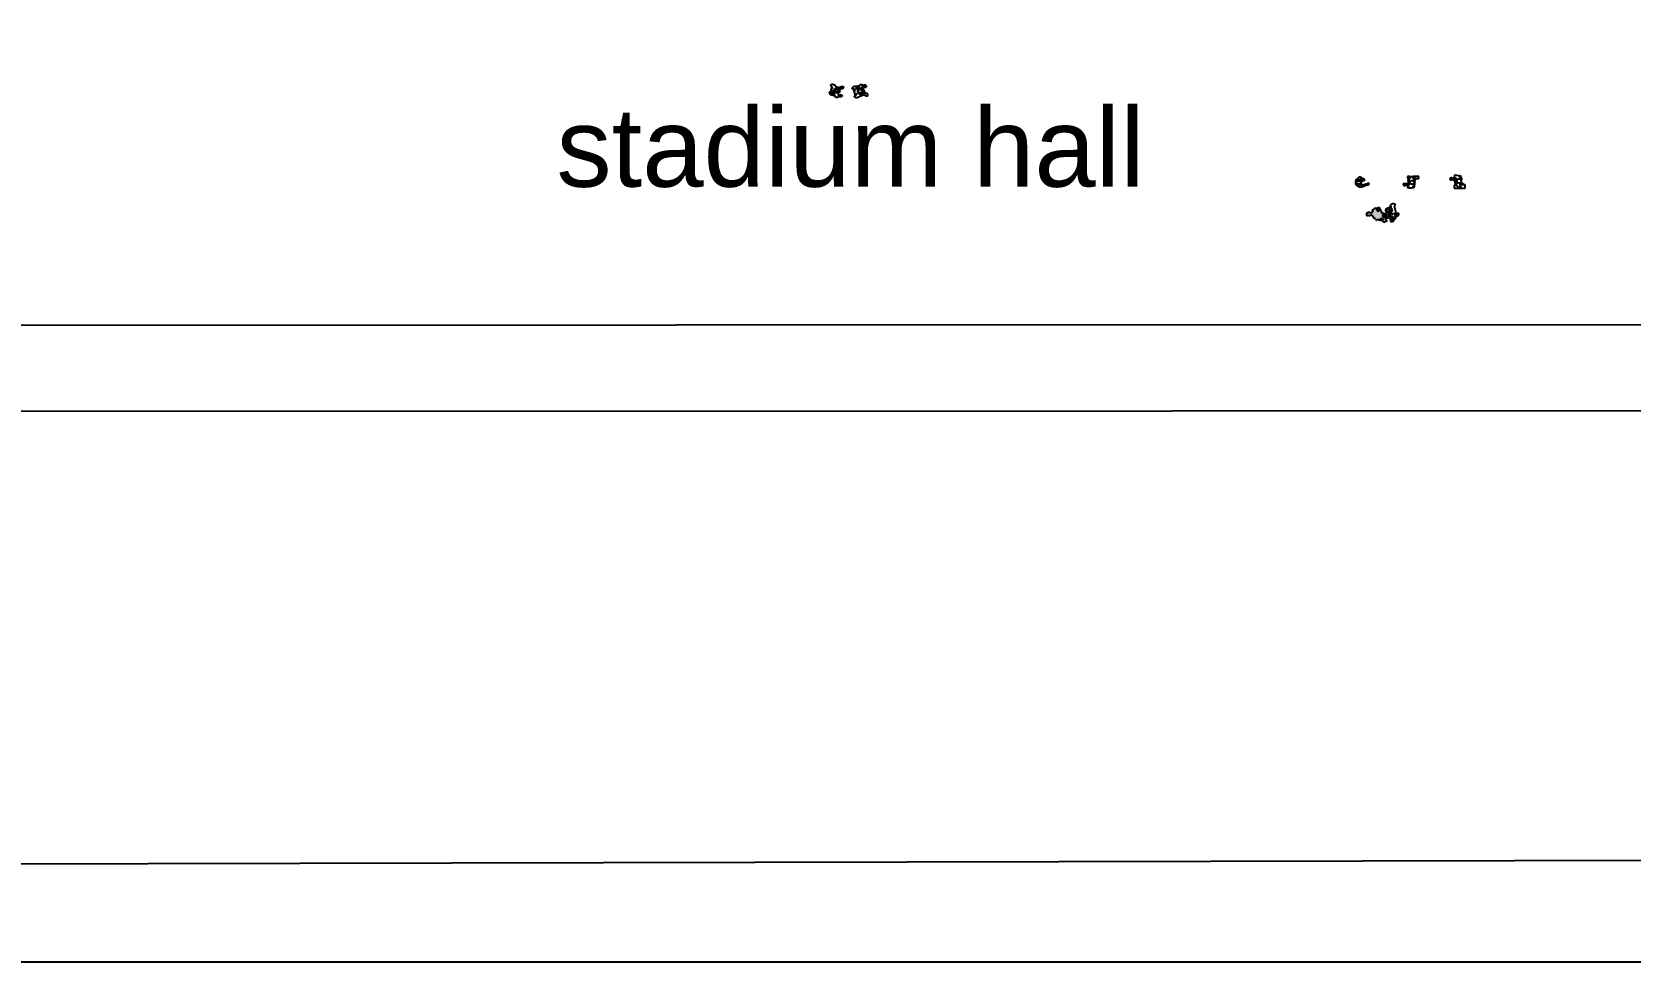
# Model space of a CAD drawing. Header units: millimetres. Extents: x -17017 to 2697, y 1903 to 18260.
# Drawn here: x -17000.65 to -16985.79, y 18205.27 to 18213.92 of the extents above; entities that cross this region are included whole.
import ezdxf

# ---------------------------------------------------------------- set-up
doc = ezdxf.new("R2010")
doc.units = ezdxf.units.MM
doc.linetypes.add('0', pattern=[0])
for name, color, linetype in [('1', 7, 'Continuous'), ('55', 7, 'Continuous'), ('BONGDO', 8, 'Continuous'), ('DIEN HOA', 111, 'Continuous'), ('DIENHOA', 3, 'Continuous')]:
    doc.layers.add(name, color=color, linetype=linetype)
doc.styles.get("Standard").update_dxf_attribs({"font": 'arial.ttf'})

# ---------------------------------------------------------------- blocks, each defined once
blk = doc.blocks.new('n38')
at = {"layer": 'BONGDO'}
h = blk.add_hatch(color=256, dxfattribs=at)
h.dxf.hatch_style = 1
h.paths.add_polyline_path([(-353, -167, -0.278613), (-325, -113, -0.018865), (-191, -81, -0.034583), (-259, -48, 0.09273), (-364, -32, 0.03748), (-408, 60, -0.066535), (-442, 73, -0.237578), (-445, 103, 0.186577), (-434, 106, -0.146453), (-448, 129, 0.06876), (-475, 216, 0.215103), (-621, 199, -0.134513), (-635, 194, -0.233243), (-650, 200, 0.128012), (-657, 203, 0.012205), (-717, 195, 0.04721), (-739, 165, -0.161373), (-773, 150, 0.076935), (-787, 142, 0.016969), (-807, 132, -0.1633), (-822, 124, 0.29751), (-827, 115, 0.056077), (-823, 84, -0.086742), (-824, 75, 0.047504), (-822, 32, -0.24112), (-843, 21, 0.144087), (-857, 11, -0.074395), (-867, -5, -0.238686), (-901, -16, 0.135634), (-918, -8, 0.055182), (-938, -7, -0.079704), (-961, 19, 0.275008), (-977, 20, 0.138697), (-1008, 6, -0.089504), (-1018, 6, 0.128565), (-1038, 3, 0.077053), (-1090, -34, 0.157494), (-1107, -62, 0.085717), (-1101, -85, -0.070187), (-1102, -102, 0.263019), (-1095, -115, 0.088153), (-1055, -135, 0.081771), (-1048, -136, -0.110918), (-1019, -140, -0.048856), (-1005, -152, -0.348601), (-953, -143, -0.051055), (-945, -139, -0.013831), (-922, -133, -0.038233), (-889, -118, -0.03795), (-854, -114, -0.377824), (-847, -124, 0.205901), (-849, -136, 0.033385), (-832, -149, 0.020124), (-820, -154, -0.091195), (-812, -148, -0.001533), (-798, -145), (-784, -162), (-787, -179, -0.074305), (-780, -202, 0.102349), (-780, -218, 0.036689), (-762, -253, -0.022016), (-695, -291, -0.037223), (-669, -310, 0.125629), (-613, -345, -0.086077), (-581, -319, -0.123599), (-558, -317, 0.030913), (-473, -342, 0.02583), (-438, -346, -0.124028), (-347, -388, -0.084221), (-339, -401, 0.055908), (-309, -423, 0.073213), (-285, -431, 0.185462), (-248, -425, -0.113999), (-218, -411, -0.041418), (-174, -412, 0.26637), (-167, -389, -0.081256), (-170, -369, 0.084839), (-169, -352, -0.024808), (-194, -328, 0.046242), (-218, -308, -0.125118), (-224, -283, -0.268009), (-216, -277, 0.013852), (-137, -258, -0.021007), (-119, -249, -0.029032), (-109, -240, -0.010275), (-97, -236, 0.092114), (-87, -222, -0.19662), (-69, -218, -0.196624), (-48, -103, -0.001397), (-48, -102, 0.030746), (-57, -84, 0.083925), (-76, -127, -0.141212), (-90, -162, -0.120847), (-132, -169, -0.18522), (-171, -187, -0.063455), (-345, -191, -0.173207)])
h.paths.add_polyline_path([(-368, -295, 0.06247), (-323, -298, -0.137215), (-299, -298, 0.065548), (-312, -303, 0.107445), (-315, -315, -0.029155), (-335, -333, -0.124634), (-347, -331, 0.058795), (-370, -324, 0.21586), (-386, -329, -0.103056), (-398, -329, -0.141822), (-417, -321, 0.044161), (-440, -298, 0.051976), (-465, -279, -0.093833)], flags=16)
h.paths.add_polyline_path([(-556, 70, -0.199875), (-576, 72, 0.041004), (-624, 91, -0.400169), (-599, 138, 0.038571), (-532, 157, -0.063394), (-520, 152, 0.161757), (-511, 119, -0.146732), (-511, 107, -0.231534), (-523, 94, -0.052791), (-534, 94, 0.323423), (-545, 87, -0.162358)], flags=16)
for p, q in [((-798, -145), (-784, -162)), ((-784, -162), (-787, -179))]:
    blk.add_line(p, q, dxfattribs=at)
for centre, radius, start, end in [((-947, -182), 206, 116.31035, 133.93485), ((-1023, -34), 39.7, 83.47924, 112.78335), ((-1015, 36), 30.4, 262.78405, 283.24242), ((-967, -40), 61.2, 99.4637, 131.0492), ((-970, 6), 16.2, 55.30086, 116.8076), ((-866, 77), 111, 211.28162, 229.50978), ((-917, 34), 63.6, 322.6077, 339.62634), ((-834, -8), 30.4, 107.82137, 140.61795), ((-843, 47), 25.9, 270.0718, 324.29734), ((-818, 115), 9.39, 113.96808, 182.03469), ((-688, 118), 140, 181.19812, 193.91624), ((-850, 81), 26.5, 346.50913, 6.33926), ((-596, 62), 228, 176.82064, 187.69969), ((-827, 150), 27, 280.51193, 317.61006), ((-658, -150), 319, 113.96808, 117.85677), ((-753, 101), 53.1, 112.17161, 129.76919), ((-779, 209), 59.1, 275.54692, 312.21479), ((-569, 59), 200, 137.39344, 148.20521), ((-516, -1021), 1233, 96.58366, 99.38071), ((-661, 188), 15.9, 41.17847, 76.88074), ((-637, 212), 17.8, 227.35665, 268.7107), ((-637, 222), 28.4, 269.70774, 303.68653), ((-587, 101), 38.1, 107.92163, 195.16066), ((-718, -210), 316, 63.15343, 72.5457), ((-529, 45), 179, 72.53827, 121.09635), ((-688, 580), 451, 281.40541, 290.24087), ((-563, 95), 26.2, 241.05206, 286.26425), ((-576, 95), 32.5, 308.7344, 345.62223), ((-534, 84), 10.6, 90, 161.68959), ((-526, 147), 53, 261.09302, 273.18066), ((-546, 108), 50.4, 59.54129, 74.05063), ((-530, 113), 20.6, 288.93508, 341.07997), ((-467, 150), 53.4, 177.95513, 214.70883), ((-532, 113), 22.3, 343.3049, 16.6951), ((-778, 75), 334, 9.31117, 25.04497), ((-404, 141), 46.1, 196.07494, 229.4025), ((-413, 91), 33.7, 159.28089, 212.73872), ((-443, 119), 16, 264.80626, 307.08048), ((-377, 191), 135, 241.535, 256.76119), ((-1000, -282), 684, 21.47941, 30.06526), ((-1054, -74), 54.7, 131.63777, 167.43858), ((-1038, -57), 68.9, 184.23577, 203.83271), ((-1160, -89), 59.1, 348.02578, 4.08501), ((-1087, -102), 15.3, 180, 238.94448), ((-1017, -13), 129, 232.53533, 252.35206), ((-1049, -114), 22.5, 251.5625, 272.17491), ((-1041, -203), 66.6, 70.63061, 95.94774), ((-1076, -219), 97.1, 43.05392, 54.24207), ((-973, -180), 42.2, 61.53635, 138.41067), ((-927, -182), 46.2, 111.76782, 123.45865), ((-830, -536), 413, 102.98332, 106.15299), ((-931, -100), 93, 82.09168, 94.72557), ((-804, -347), 244, 110.22336, 118.98138), ((-925, -42), 34.8, 47.19835, 78.09495), ((-895, 23), 40.4, 261.3062, 315.00426), ((-849, -345), 230, 91.32025, 100.01352), ((-856, -123), 8.92, 352.66667, 75.45768), ((-834, -132), 15.4, 149.94545, 196.4842), ((-739, -20), 159, 226.65218, 234.30069), ((-766, -2), 162, 245.64675, 250.25827), ((-800, -173), 27.8, 116.46413, 137.30674), ((-242, -2489), 2409, 103.32742, 103.67874), ((-860, -212), 80.6, 7.0997, 24.09803), ((-742, -210), 39.3, 168.31232, 191.68768), ((-531, -112), 271, 203.09375, 211.49845), ((-1156, -1030), 871, 57.99568, 63.08336), ((-812, -479), 221, 49.57419, 57.93303), ((-572, -219), 132, 223.26151, 251.90355), ((-522, -425), 121, 119.03742, 138.71631), ((-565, -364), 47.9, 81.02404, 109.20782), ((-316, 354), 713, 250.18011, 257.26265), ((-418, -6), 340, 260.55409, 266.47253), ((-458, -543), 264, 70.06825, 91.51047), ((-545, -410), 153, 46.42428, 58.32563), ((-559, -437), 183, 39.28545, 49.39992), ((-477, -549), 207, 51.02315, 79.30394), ((-395, -292), 37.3, 233.13128, 265.41923), ((-392, -301), 28.3, 258.2322, 281.7678), ((-372, -344), 20.1, 84.07225, 132.79617), ((-392, -425), 104, 64.44634, 77.90575), ((-331, -121), 178, 258.08728, 272.38584), ((-354, -320), 288, 70.78971, 91.98126), ((-339, -308), 24.7, 250.82176, 279.23919), ((-380, -418), 44.4, 22.37822, 41.63476), ((-223, -281), 166, 226.08215, 238.882), ((-478, -153), 230, 308.479, 315.15889), ((-310, -341), 44.8, 75.6192, 106.87142), ((-286, -315), 29.1, 155.46943, 180), ((-288, -350), 53.4, 102.29761, 117.29857), ((-270, -343), 88.9, 243.92562, 260.67495), ((-274, -381), 51.1, 258.04391, 300.0711), ((16, 429), 550, 240.01209, 247.93477), ((-201, -484), 75.1, 102.74482, 128.75911), ((-215, -287), 9.74, 104.65114, 159.49508), ((-173, -283), 50.9, 180.54109, 209.06787), ((-318, -443), 168, 42.70185, 53.29214), ((-203, -677), 267, 83.77333, 93.26026), ((-525, 1164), 1473, 282.04968, 285.25817), ((51, -89), 343, 224.35498, 230.03945), ((-191, -395), 23.9, 314.51857, 14.18071), ((-221, -360), 52.2, 349.55696, 8.95411), ((-108, -372), 62, 177.26969, 195.85129), ((-28, -468), 237, 112.72006, 117.53374), ((-35, -330), 117, 129.44836, 136.10006), ((4, -533), 314, 108.79074, 111.1456), ((-129, -201), 47.5, 313.06764, 334.11922), ((-73, -241), 23.9, 80.65003, 125.14454)]:
    blk.add_arc(centre, radius, start, end, dxfattribs=at)
at = {"layer": 'DIENHOA'}
for p, q in [((-168, 11), (-174, 44)), ((-105, 26), (-168, 11)), ((-120, 32), (-97, 46)), ((-97, 46), (-116, 48)), ((103, -301), (7, -322)), ((7, -322), (34, -422)), ((34, -422), (94, -360)), ((34, -422), (170, -393)), ((48, -109), (52, -95)), ((170, -393), (171, -342))]:
    blk.add_line(p, q, dxfattribs=at)
for centre, radius, start, end in [((-265, 127), 52.3, 323.9687, 348.34772), ((32, 286), 317, 216.75175, 229.63426), ((-89, 92), 127, 152.7411, 168.95751), ((-184, 104), 35.2, 96.22187, 139.20427), ((-18, 58), 206, 144.0826, 153.43165), ((-157, 43), 53.8, 126.485, 147.48975), ((-249, 237), 136, 292.16346, 303.62426), ((-64, -74), 134, 140.73723, 161.14306), ((-154, 47), 52.9, 105.0562, 131.98311), ((-114, 82), 119, 113.72141, 126.02345), ((194, -1096), 1301, 104.72438, 106.85611), ((-353, 498), 382, 297.66868, 304.25155), ((-127, 60), 79.3, 111.52298, 126.32289), ((-87, 231), 206, 245.06938, 265.07395), ((-200, 267), 84.5, 296.56175, 316.03937), ((-168, 210), 77.3, 278.84056, 293.78269), ((-132, 93), 47.4, 259.79148, 289.17645), ((-63, -33), 253, 89.36779, 107.5579), ((-107, 131), 59.9, 90.88591, 121.69774), ((-143, 188), 26.8, 285.25302, 307.87048), ((-102, 131), 43.4, 93.46593, 125.53378), ((-130, 99), 72.7, 279.49458, 304.48166), ((-47, -136), 171, 97.83701, 109.55835), ((246, -3285), 3329, 95.25305, 96.04453), ((-219, 2), 127, 353.56818, 12.17931), ((-95, 150), 41.5, 304.15535, 335.92143), ((-72, 64), 30.3, 273.09361, 327.83026), ((-98, 26), 198, 70.29016, 79.04748), ((-115, 194), 173, 289.06415, 295.97115), ((-25, 29), 33.4, 178.1081, 232.43739), ((-53, 127), 8.07, 30.73911, 126.6442), ((-70, 130), 24.3, 323.66924, 2.60939), ((-75, 150), 42.9, 305.70818, 326.72133), ((-150, 378), 389, 285.47146, 299.65379), ((127, 23), 177, 152.63604, 163.13931), ((-72, 121), 33.2, 343.00687, 10.05567), ((-51, 129), 20.8, 300.60817, 344.24667), ((-157, 313), 299, 293.16428, 301.60382), ((23, 1405), 1366, 267.61738, 270.85491), ((-12, 181), 24.4, 87.67838, 149.97806), ((-40, 152), 60.5, 30.98871, 81.34869), ((-58, 114), 28.7, 340.90396, 19.09604), ((-8, 179), 24.4, 87.67838, 149.97806), ((923, 12), 971, 160.55373, 168.16241), ((-13, 186), 41, 262.09396, 284.63799), ((4, 167), 24.4, 87.67838, 149.97806), ((9, 161), 24.4, 87.67838, 149.97806), ((-60, 75), 55.5, 337.11896, 355.49141), ((-106, 60), 102, 5.85685, 14.75575), ((90, 132), 115, 123.18441, 143.81912), ((97, -34), 135, 124.21187, 136.5798), ((29, 16), 28.9, 180, 241.1693), ((-22, 33), 70.1, 47.23164, 70.12085), ((4, 77), 34.9, 35.49699, 92.80989), ((-18, 72), 62.8, 39.71397, 68.61855), ((99, 261), 118, 123.06411, 140.70453), ((39, 111), 80.8, 65.49875, 112.52217), ((202, 321), 235, 215.91364, 219.84432), ((72, 328), 51.7, 146.66514, 205.46815), ((-94, 121), 125, 13.67327, 23.20158), ((294, -54), 303, 148.56676, 154.34634), ((-159, 255), 191, 8.53258, 15.24973), ((2, 248), 31.7, 321.33415, 357.54562), ((252, 194), 228, 190.9556, 198.79986), ((153, 277), 123, 176.67479, 194.03916), ((-70, 461), 145, 315.55567, 330.41028), ((-7, 112), 44.3, 348.99491, 11.00509), ((4, 135), 104, 292.1498, 1.69752), ((141, 252), 161, 109.94916, 121.3232), ((2, 95), 114, 22.2463, 51.50538), ((192, 336), 126, 140.41028, 147.5232), ((109, 406), 17, 57.61294, 145.00216), ((96, -9), 430, 71.4087, 87.07991), ((200, 295), 8.7, 145.42553, 208.39046), ((497, -2), 429, 128.29751, 135.23214), ((-141, 136), 367, 19.80716, 24.91476), ((73, 209), 141, 12.57093, 21.22514), ((345, 302), 148, 204.6745, 212.10633), ((312, 199), 95, 165.16256, 185.90528), ((426, 240), 215, 193.76365, 208.986), ((115, 397), 132, 331.83289, 350.26937), ((218, 377), 26.8, 355.28679, 55.98372), ((82, 32), 187, 17.24052, 33.69578), ((412, 67), 153, 172.23318, 190.49527), ((79, -2), 188, 358.6167, 12.80694), ((-293, -163), 59.5, 121.60855, 183.8827), ((-316, -167), 36.6, 180, 219.30616), ((-271, 494), 688, 263.82957, 278.35295), ((162, -1874), 1827, 101.11231, 105.43535), ((-271, -130), 9.19, 141.34134, 266.5819), ((-260, 108), 248, 267.33689, 283.54422), ((45, -166), 250, 160.1768, 176.24746), ((-38, 328), 506, 250.71381, 259.21086), ((-246, -57), 60.4, 336.00197, 25.0788), ((-175, -129), 59, 274.57411, 316.54765), ((-125, -78), 91.1, 265.20533, 292.76767), ((-77, -23), 73.3, 224.85061, 280.31337), ((-327, -162), 235, 13.85608, 17.477), ((-52, -16), 41.1, 175.72736, 210.97976), ((-145, -120), 69.2, 322.7592, 354.90994), ((31, 15), 129, 203.50309, 218.43534), ((59, -160), 139, 146.77158, 165.96084), ((82, -186), 155, 147.37973, 191.875), ((-200, -168), 165, 23.24707, 38.16324), ((106, -45), 246, 224.68399, 242.81298), ((21, -91), 70.1, 189.46433, 207.413), ((-11, -108), 33.7, 206.57, 253.83103), ((-9, -56), 11.1, 90, 213.84475), ((-20, -170), 29.4, 42.7287, 90), ((10, -51), 30.4, 202.25336, 251.45421), ((-33, -78), 40.8, 22.93654, 54.39515), ((13, -218), 49.9, 247.17077, 289.1348), ((20, -81), 19.9, 175.76269, 255.92436), ((-21, -155), 22.9, 340.16058, 11.69821), ((10, -166), 9.94, 160.01292, 248.88432), ((-44, -181), 129, 41.73566, 67.73117), ((37, 61), 238, 262.57018, 274.82648), ((26, 53), 62.7, 260.53969, 288.25583), ((41, -70), 39.8, 229.09174, 279.024), ((16, -211), 55.8, 283.23776, 304.0119), ((36, -47), 40.9, 26.07867, 77.19841), ((73, -267), 27.1, 117.22014, 157.74664), ((54, -61), 115, 271.5908, 291.67158), ((268, -648), 456, 111.07896, 117.11628), ((101, -354), 31.2, 146.325, 170.07427), ((77, -352), 7.52, 87.70927, 155.8124), ((54, -41), 22.3, 10.38596, 32.91089), ((36, -317), 43.8, 332.97036, 0.76293), ((95, -41), 19.5, 167.39301, 244.41537), ((94, -486), 143, 84.41246, 96.8468), ((132, -370), 74.9, 112.93941, 134.49448), ((10, -295), 106, 314.39842, 327.25723), ((103, -400), 33.9, 95.31482, 122.33644), ((67, -75), 25.7, 350.81214, 40.24246), ((63, -29), 58.1, 300.57381, 332.35143), ((107, -187), 21.4, 54.53688, 119.73955), ((104, -356), 6.3, 101.81357, 143.13155), ((133, -552), 189, 93.46841, 100.35477), ((38, -124), 188, 290.26565, 302.32103), ((102, -344), 5.85, 276.84313, 6.57948), ((87, -165), 60.7, 286.69584, 309.72382), ((151, -109), 63.8, 61.31524, 124.60536), ((99, -188), 27.4, 354.88396, 41.99337), ((200, -242), 78, 170.72543, 207.85177), ((195, -286), 73.9, 185.00073, 213.84394), ((119, -323), 40.2, 274.71747, 319.55526), ((-11, -198), 137, 346.73241, 3.18052), ((145, -263), 21.1, 225.41317, 332.39436), ((167, -294), 47.2, 224.65124, 267.30601), ((173, -276), 35.2, 191.57116, 276.29862), ((155, -305), 44.8, 263.08841, 288.72449), ((182, -281), 19.4, 108.43124, 155.53088), ((69, -246), 136, 315.20964, 333.11408), ((155, -338), 16.7, 326.31133, 12.34917), ((151, -234), 37.3, 310.13756, 342.47088), ((165, -247), 65.3, 280.43527, 318.26966), ((155, -134), 85.7, 27.91971, 72.21971), ((273, -284), 94.1, 138.57019, 155.37076), ((273, -313), 115, 110.1323, 127.9664), ((149, -160), 145, 296.5601, 312.61291), ((159, -14), 108, 311.90154, 3.70923), ((153, -166), 106, 3.81949, 42.58666), ((257, -215), 26.2, 124.9862, 157.6821), ((225, -233), 40.8, 338.42446, 67.73911), ((207, -156), 51.7, 313.32391, 356.63281), ((289, -286), 46.1, 124.54602, 156.49691), ((239, -77), 85.2, 283.09174, 308.31173), ((244, 41), 86.5, 282.21433, 298.85349), ((292, -83), 49.2, 76.03466, 96.33883), ((327, -147), 35.5, 106.40523, 175.23533), ((327, -58), 93.3, 247.6637, 297.38744), ((325, 86), 124, 259.82664, 280.17336), ((361, -209), 106, 99.40884, 114.43929), ((314, -36), 74.9, 293.74493, 319.1817), ((263, 14), 98.1, 329.40064, 340.55608), ((331, -79), 46.6, 34.29264, 69.13908), ((369, -56), 39.7, 44.30147, 110.02621), ((328, -70), 44.4, 340.70609, 23.38561), ((309, -85), 83.1, 318.00663, 342.01937), ((490, -168), 118, 140.03125, 150.94014), ((329, -63), 77.2, 338.06612, 27.24371)]:
    blk.add_arc(centre, radius, start, end, dxfattribs=at)
blk = doc.blocks.new('Arch.Space.People654152')
at = {"layer": 'DIEN HOA', "linetype": 'Continuous'}
for p, q in [((115.945, 137.228), (115.933, 137.152)), ((115.933, 137.152), (115.935, 137.07)), ((115.935, 137.07), (115.956, 137.008)), ((115.99, 137.28), (115.945, 137.228)), ((115.955, 137.137), (115.95, 137.122)), ((115.95, 137.122), (115.956, 137.102)), ((115.963, 137.153), (115.955, 137.137)), ((115.956, 137.102), (115.969, 137.094)), ((115.956, 137.008), (116.012, 136.971)), ((115.975, 137.158), (115.963, 137.153)), ((115.964, 137.161), (115.969, 137.21)), ((115.969, 137.064), (115.965, 137.094)), ((115.969, 137.21), (115.981, 137.256)), ((115.969, 137.094), (115.988, 137.093)), ((115.973, 137.024), (115.969, 137.064)), ((115.991, 136.993), (115.973, 137.024)), ((115.986, 137.159), (115.975, 137.158)), ((115.989, 137.215), (115.98, 137.179)), ((115.98, 137.179), (115.984, 137.163)), ((115.981, 137.256), (116.01, 137.278)), ((115.985, 137.092), (115.982, 137.062)), ((115.982, 137.062), (115.991, 137.033)), ((116.002, 137.155), (115.986, 137.159)), ((115.988, 137.093), (116.001, 137.094)), ((116.001, 137.24), (115.989, 137.215)), ((116.019, 137.293), (115.99, 137.28)), ((115.991, 137.033), (116.014, 137.006)), ((116.016, 136.981), (115.991, 136.993)), ((116.021, 137.262), (116.001, 137.24)), ((116.001, 137.094), (116.006, 137.102)), ((116.006, 137.153), (116.002, 137.155)), ((116.008, 137.163), (116.006, 137.153)), ((116.006, 137.102), (116.01, 137.085)), ((116.018, 137.175), (116.008, 137.163)), ((116.01, 137.085), (116.024, 137.07)), ((116.012, 136.971), (116.066, 136.96)), ((116.014, 137.006), (116.029, 136.988)), ((116.046, 136.971), (116.016, 136.981)), ((116.038, 137.189), (116.018, 137.175)), ((116.051, 137.3), (116.019, 137.293)), ((116.037, 137.271), (116.021, 137.262)), ((116.024, 137.07), (116.045, 137.062)), ((116.029, 136.988), (116.041, 136.984)), ((116.047, 137.293), (116.037, 137.271)), ((116.074, 137.193), (116.038, 137.189)), ((116.041, 136.984), (116.061, 136.964)), ((116.045, 137.062), (116.087, 137.061)), ((116.059, 137.323), (116.047, 137.293)), ((116.083, 137.356), (116.059, 137.323)), ((116.061, 136.964), (116.07, 136.943)), ((116.07, 136.943), (116.089, 136.929)), ((116.107, 137.193), (116.074, 137.193)), ((116.117, 137.366), (116.083, 137.356)), ((116.087, 137.061), (116.124, 137.067)), ((116.089, 136.929), (116.117, 136.92)), ((116.146, 137.183), (116.107, 137.193)), ((116.143, 137.365), (116.117, 137.366)), ((116.117, 136.92), (116.14, 136.921)), ((116.12, 137.025), (116.132, 137.014)), ((116.124, 137.015), (116.12, 137.025)), ((116.124, 137.262), (116.137, 137.27)), ((116.126, 137.249), (116.124, 137.262)), ((116.124, 137.067), (116.156, 137.075)), ((116.139, 137.003), (116.124, 137.015)), ((116.135, 137.243), (116.126, 137.249)), ((116.132, 137.014), (116.157, 137.014)), ((116.137, 137.27), (116.148, 137.28)), ((116.154, 136.993), (116.139, 137.003)), ((116.14, 136.921), (116.173, 136.913)), ((116.176, 137.353), (116.143, 137.365)), ((116.154, 137.08), (116.144, 137.076)), ((116.165, 137.174), (116.146, 137.183)), ((116.148, 137.28), (116.167, 137.275)), ((116.153, 137.178), (116.161, 137.162)), ((116.159, 137.097), (116.154, 137.08)), ((116.183, 136.99), (116.154, 136.993)), ((116.156, 137.075), (116.169, 137.089)), ((116.157, 137.014), (116.191, 137.025)), ((116.163, 137.113), (116.159, 137.097)), ((116.161, 137.162), (116.165, 137.145)), ((116.165, 137.145), (116.163, 137.131)), ((116.163, 137.131), (116.163, 137.113)), ((116.171, 137.153), (116.165, 137.174)), ((116.167, 137.275), (116.184, 137.273)), ((116.169, 137.089), (116.175, 137.105)), ((116.197, 137.228), (116.171, 137.24)), ((116.176, 137.142), (116.171, 137.153)), ((116.173, 136.913), (116.222, 136.925)), ((116.175, 137.105), (116.176, 137.118)), ((116.212, 137.334), (116.176, 137.353)), ((116.184, 137.135), (116.176, 137.142)), ((116.176, 137.118), (116.184, 137.122)), ((116.214, 136.994), (116.183, 136.99)), ((116.184, 137.273), (116.197, 137.271)), ((116.191, 137.128), (116.184, 137.135)), ((116.184, 137.122), (116.191, 137.128)), ((116.197, 137.258), (116.188, 137.271)), ((116.191, 137.025), (116.214, 137.046)), ((116.197, 137.271), (116.231, 137.257)), ((116.204, 137.228), (116.197, 137.258)), ((116.217, 137.214), (116.197, 137.228)), ((116.202, 137.247), (116.256, 137.241)), ((116.204, 137.029), (116.226, 137.024)), ((116.208, 137.124), (116.219, 137.183)), ((116.218, 137.068), (116.208, 137.124)), ((116.217, 137.321), (116.212, 137.334)), ((116.214, 137.046), (116.218, 137.068)), ((116.261, 137.002), (116.214, 136.994)), ((116.251, 137.305), (116.217, 137.321)), ((116.219, 137.183), (116.217, 137.214)), ((116.222, 136.925), (116.374, 136.966)), ((116.251, 137.188), (116.223, 137.187)), ((116.226, 137.024), (116.248, 137.012)), ((116.231, 137.257), (116.244, 137.261)), ((116.232, 137.274), (116.238, 137.288)), ((116.232, 137.261), (116.232, 137.274)), ((116.238, 137.288), (116.243, 137.299)), ((116.244, 137.261), (116.285, 137.241)), ((116.248, 137.012), (116.256, 137.006)), ((116.255, 137.291), (116.251, 137.305)), ((116.287, 137.198), (116.251, 137.188)), ((116.273, 137.288), (116.255, 137.291)), ((116.256, 137.241), (116.29, 137.221)), ((116.364, 137.029), (116.261, 137.002)), ((116.296, 137.288), (116.273, 137.288)), ((116.285, 137.241), (116.33, 137.219)), ((116.299, 137.208), (116.287, 137.198)), ((116.29, 137.221), (116.299, 137.208)), ((116.324, 137.28), (116.296, 137.288)), ((116.342, 137.277), (116.324, 137.28)), ((116.33, 137.232), (116.346, 137.224)), ((116.337, 137.221), (116.33, 137.232)), ((116.33, 137.219), (116.337, 137.221)), ((116.341, 137.265), (116.355, 137.263)), ((116.37, 137.253), (116.341, 137.265)), ((116.351, 137.27), (116.342, 137.277)), ((116.346, 137.224), (116.352, 137.227)), ((116.352, 137.227), (116.348, 137.236)), ((116.348, 137.236), (116.365, 137.23)), ((116.355, 137.263), (116.351, 137.27)), ((116.39, 137.033), (116.364, 137.029)), ((116.365, 137.23), (116.369, 137.236)), ((116.367, 137.243), (116.372, 137.244)), ((116.369, 137.236), (116.367, 137.243)), ((116.372, 137.244), (116.37, 137.253)), ((116.374, 136.966), (116.415, 136.995)), ((116.433, 137.053), (116.39, 137.033)), ((116.415, 136.995), (116.433, 137.005)), ((116.429, 137.024), (116.43, 137.042)), ((116.438, 137.015), (116.429, 137.024)), ((116.43, 137.042), (116.436, 137.046)), ((116.443, 137.051), (116.433, 137.053)), ((116.433, 137.005), (116.439, 137.012)), ((116.439, 137.012), (116.453, 137.014)), ((116.449, 137.049), (116.443, 137.051)), ((116.485, 137.067), (116.449, 137.049)), ((116.453, 137.014), (116.469, 137.006)), ((116.469, 137.006), (116.51, 137.014)), ((116.511, 137.075), (116.485, 137.067)), ((116.51, 137.014), (116.531, 137.025)), ((116.545, 137.087), (116.511, 137.075)), ((116.523, 137.028), (116.566, 137.044)), ((116.531, 137.025), (116.523, 137.028)), ((116.551, 137.077), (116.545, 137.087)), ((116.561, 137.077), (116.551, 137.077)), ((116.561, 137.07), (116.561, 137.077)), ((116.571, 137.07), (116.561, 137.07)), ((116.562, 137.051), (116.571, 137.059)), ((116.567, 137.049), (116.562, 137.051)), ((116.566, 137.044), (116.567, 137.049)), ((116.571, 137.059), (116.571, 137.07))]:
    blk.add_line(p, q, dxfattribs=at)
blk = doc.blocks.new('Arch.Space.People11327')
at = {"layer": 'DIEN HOA', "linetype": 'Continuous'}
for p, q in [((118.148, 137.064), (118.143, 137.044)), ((118.143, 137.044), (118.143, 137.017)), ((118.143, 137.017), (118.164, 136.994)), ((118.168, 137.071), (118.148, 137.064)), ((118.164, 136.994), (118.189, 136.979)), ((118.198, 137.066), (118.168, 137.071)), ((118.189, 136.979), (118.223, 136.979)), ((118.21, 137.059), (118.198, 137.066)), ((118.228, 137.056), (118.21, 137.059)), ((118.223, 136.979), (118.243, 136.984)), ((118.243, 137.056), (118.228, 137.056)), ((118.255, 137.012), (118.233, 137.012)), ((118.271, 137.062), (118.243, 137.056)), ((118.243, 136.984), (118.263, 136.991)), ((118.278, 137.006), (118.255, 137.012)), ((118.263, 136.991), (118.273, 137.004)), ((118.265, 137.031), (118.273, 137.052)), ((118.275, 137.012), (118.265, 137.031)), ((118.273, 137.052), (118.288, 137.079)), ((118.298, 136.994), (118.275, 137.012)), ((118.288, 137.079), (118.333, 137.089)), ((118.338, 136.989), (118.298, 136.994)), ((118.333, 137.089), (118.397, 137.084)), ((118.398, 136.982), (118.338, 136.989)), ((118.345, 137.396), (118.345, 137.314)), ((118.48, 137.396), (118.345, 137.396)), ((118.345, 137.314), (118.435, 137.314)), ((118.348, 136.905), (118.358, 136.93)), ((118.37, 136.87), (118.348, 136.905)), ((118.358, 136.93), (118.378, 136.944)), ((118.41, 136.857), (118.37, 136.87)), ((118.378, 136.944), (118.417, 136.932)), ((118.383, 137.198), (118.388, 137.233)), ((118.392, 137.147), (118.383, 137.198)), ((118.388, 137.233), (118.42, 137.261)), ((118.393, 137.099), (118.392, 137.147)), ((118.417, 137.044), (118.393, 137.099)), ((118.403, 136.992), (118.415, 137.032)), ((118.407, 136.947), (118.403, 136.992)), ((118.417, 136.932), (118.407, 136.947)), ((118.505, 136.864), (118.41, 136.857)), ((118.415, 137.156), (118.42, 137.254)), ((118.417, 137.064), (118.415, 137.156)), ((118.442, 136.994), (118.417, 137.064)), ((118.42, 137.254), (118.464, 137.335)), ((118.464, 137.335), (118.497, 137.366)), ((118.465, 137.137), (118.48, 137.159)), ((118.469, 137.101), (118.465, 137.137)), ((118.469, 137.348), (118.489, 137.386)), ((118.483, 137.067), (118.469, 137.101)), ((118.48, 137.159), (118.499, 137.18)), ((118.515, 137.046), (118.483, 137.067)), ((118.489, 137.386), (118.535, 137.408)), ((118.499, 137.18), (118.526, 137.211)), ((118.564, 136.877), (118.505, 136.864)), ((118.538, 137.04), (118.515, 137.046)), ((118.526, 137.211), (118.55, 137.222)), ((118.535, 137.408), (118.591, 137.406)), ((118.569, 137.045), (118.538, 137.04)), ((118.55, 137.222), (118.584, 137.214)), ((118.587, 136.892), (118.564, 136.877)), ((118.586, 137.049), (118.569, 137.045)), ((118.584, 137.214), (118.615, 137.207)), ((118.613, 137.052), (118.586, 137.049)), ((118.609, 136.935), (118.587, 136.892)), ((118.591, 137.406), (118.617, 137.388)), ((118.596, 137.38), (118.629, 137.286)), ((118.597, 136.892), (118.642, 136.887)), ((118.639, 137.077), (118.606, 137.054)), ((118.871, 137.396), (118.609, 137.396)), ((118.616, 136.957), (118.609, 136.935)), ((118.637, 137.385), (118.612, 137.39)), ((118.64, 137.064), (118.613, 137.052)), ((118.615, 137.207), (118.647, 137.202)), ((118.634, 136.976), (118.616, 136.957)), ((118.617, 137.388), (118.629, 137.351)), ((118.636, 137.338), (118.622, 137.321)), ((118.629, 137.351), (118.636, 137.338)), ((118.629, 137.286), (118.657, 137.241)), ((118.632, 137.309), (118.871, 137.309)), ((118.657, 137.002), (118.634, 136.976)), ((118.644, 137.184), (118.636, 137.181)), ((118.636, 137.181), (118.649, 137.163)), ((118.652, 137.375), (118.637, 137.385)), ((118.639, 137.345), (118.652, 137.338)), ((118.649, 137.106), (118.639, 137.077)), ((118.639, 136.959), (118.647, 136.97)), ((118.667, 136.957), (118.639, 136.959)), ((118.658, 137.076), (118.64, 137.064)), ((118.684, 137.288), (118.641, 137.291)), ((118.642, 136.909), (118.666, 136.91)), ((118.649, 136.899), (118.642, 136.909)), ((118.642, 136.887), (118.649, 136.899)), ((118.644, 137.203), (118.649, 137.193)), ((118.649, 137.193), (118.644, 137.184)), ((118.647, 137.202), (118.663, 137.185)), ((118.647, 136.97), (118.667, 136.972)), ((118.649, 137.163), (118.652, 137.141)), ((118.652, 137.141), (118.649, 137.106)), ((118.654, 137.363), (118.652, 137.375)), ((118.652, 137.338), (118.656, 137.328)), ((118.669, 136.981), (118.652, 136.986)), ((118.669, 137.351), (118.654, 137.363)), ((118.656, 137.328), (118.672, 137.328)), ((118.657, 137.241), (118.669, 137.184)), ((118.671, 137.051), (118.657, 137.002)), ((118.666, 137.097), (118.658, 137.076)), ((118.659, 137.363), (118.676, 137.363)), ((118.663, 137.185), (118.672, 137.165)), ((118.664, 136.919), (118.689, 136.924)), ((118.669, 136.917), (118.664, 136.919)), ((118.67, 137.106), (118.666, 137.097)), ((118.666, 136.91), (118.669, 136.917)), ((118.667, 136.972), (118.669, 136.981)), ((118.691, 136.957), (118.667, 136.957)), ((118.681, 137.34), (118.669, 137.351)), ((118.669, 137.184), (118.676, 137.149)), ((118.676, 137.111), (118.67, 137.106)), ((118.676, 137.345), (118.671, 137.345)), ((118.681, 137.101), (118.671, 137.051)), ((118.672, 137.328), (118.681, 137.34)), ((118.672, 137.165), (118.676, 137.151)), ((118.676, 137.363), (118.676, 137.345)), ((118.676, 137.151), (118.685, 137.14)), ((118.691, 137.119), (118.676, 137.111)), ((118.677, 137.214), (118.706, 137.213)), ((118.681, 136.939), (118.694, 136.945)), ((118.689, 136.929), (118.681, 136.939)), ((118.709, 137.286), (118.684, 137.288)), ((118.685, 137.14), (118.693, 137.135)), ((118.689, 136.924), (118.689, 136.929)), ((118.695, 137.128), (118.691, 137.119)), ((118.694, 136.945), (118.691, 136.957)), ((118.693, 137.135), (118.695, 137.128)), ((118.706, 137.213), (118.724, 137.228)), ((118.724, 137.273), (118.709, 137.286)), ((118.731, 137.248), (118.724, 137.273)), ((118.724, 137.228), (118.731, 137.248)), ((118.871, 137.309), (118.871, 137.396))]:
    blk.add_line(p, q, dxfattribs=at)
blk = doc.blocks.new('Arch.Space.People8754')
at = {"layer": 'DIEN HOA', "linetype": 'Continuous'}
for p, q in [((120.523, 137.444), (120.511, 137.418)), ((120.511, 137.418), (120.515, 137.388)), ((120.581, 137.46), (120.523, 137.444)), ((120.647, 137.454), (120.581, 137.46)), ((120.74, 137.44), (120.647, 137.454)), ((120.784, 137.396), (120.74, 137.44)), ((120.812, 137.428), (120.764, 137.422)), ((120.808, 137.412), (120.818, 137.422)), ((120.836, 137.41), (120.808, 137.412)), ((120.818, 137.422), (120.812, 137.428)), ((120.836, 137.402), (120.836, 137.41)), ((120.313, 137.317), (120.305, 137.293)), ((120.305, 137.293), (120.315, 137.275)), ((120.339, 137.325), (120.313, 137.317)), ((120.315, 137.275), (120.339, 137.259)), ((120.359, 137.333), (120.339, 137.325)), ((120.339, 137.259), (120.365, 137.255)), ((120.377, 137.348), (120.359, 137.333)), ((120.365, 137.255), (120.389, 137.253)), ((120.395, 137.348), (120.377, 137.348)), ((120.387, 137.271), (120.423, 137.263)), ((120.397, 137.261), (120.387, 137.271)), ((120.389, 137.253), (120.397, 137.261)), ((120.411, 137.338), (120.395, 137.348)), ((120.401, 137.313), (120.415, 137.321)), ((120.423, 137.313), (120.401, 137.313)), ((120.415, 137.321), (120.411, 137.338)), ((120.423, 137.285), (120.431, 137.321)), ((120.435, 137.253), (120.423, 137.285)), ((120.431, 137.321), (120.473, 137.338)), ((120.465, 137.237), (120.435, 137.253)), ((120.523, 137.239), (120.465, 137.237)), ((120.473, 137.338), (120.545, 137.342)), ((120.515, 137.388), (120.553, 137.376)), ((120.611, 137.005), (120.519, 137.005)), ((120.519, 137.005), (120.519, 136.859)), ((120.519, 136.859), (121.034, 136.859)), ((120.565, 137.229), (120.523, 137.239)), ((120.545, 137.342), (120.581, 137.342)), ((120.549, 137.163), (120.565, 137.211)), ((120.559, 137.093), (120.549, 137.163)), ((120.553, 137.376), (120.577, 137.346)), ((120.583, 137.069), (120.559, 137.093)), ((120.565, 137.211), (120.565, 137.229)), ((120.577, 137.346), (120.591, 137.297)), ((120.591, 137.297), (120.587, 137.217)), ((120.587, 137.217), (120.587, 137.115)), ((120.587, 137.115), (120.605, 137.031)), ((120.605, 137.031), (120.641, 136.973)), ((120.641, 136.973), (120.659, 136.931)), ((120.655, 137.247), (120.647, 137.215)), ((120.647, 137.215), (120.647, 137.177)), ((120.647, 137.177), (120.657, 137.133)), ((120.677, 137.263), (120.655, 137.247)), ((120.657, 137.133), (120.689, 137.113)), ((120.659, 136.931), (120.693, 136.923)), ((120.715, 137.273), (120.677, 137.263)), ((120.689, 137.113), (120.746, 137.109)), ((120.693, 136.923), (120.717, 136.901)), ((120.766, 137.273), (120.715, 137.273)), ((120.717, 136.901), (120.752, 136.889)), ((120.746, 137.109), (120.8, 137.113)), ((120.752, 136.889), (120.788, 136.891)), ((120.82, 137.257), (120.766, 137.273)), ((120.792, 137.352), (120.784, 137.396)), ((120.788, 136.985), (120.794, 137.011)), ((120.794, 136.961), (120.788, 136.985)), ((120.788, 136.891), (120.818, 136.903)), ((120.818, 137.331), (120.792, 137.352)), ((120.794, 137.356), (120.856, 137.358)), ((120.794, 137.011), (120.812, 137.039)), ((120.808, 136.949), (120.794, 136.961)), ((120.8, 137.113), (120.834, 137.127)), ((121.034, 137.011), (120.808, 137.011)), ((120.814, 136.933), (120.808, 136.949)), ((120.812, 137.039), (120.828, 137.081)), ((120.82, 136.947), (120.814, 136.933)), ((120.826, 137.293), (120.818, 137.331)), ((120.876, 137.031), (120.818, 137.029)), ((120.818, 136.903), (120.826, 136.917)), ((120.842, 137.231), (120.82, 137.257)), ((120.826, 136.955), (120.82, 136.947)), ((120.826, 137.327), (120.856, 137.311)), ((120.83, 137.263), (120.826, 137.293)), ((120.834, 136.961), (120.826, 136.955)), ((120.826, 136.917), (120.836, 136.933)), ((120.828, 137.081), (120.836, 137.117)), ((120.83, 137.394), (120.836, 137.402)), ((120.854, 137.388), (120.83, 137.394)), ((120.834, 137.127), (120.854, 137.161)), ((120.834, 137.091), (120.864, 137.101)), ((120.846, 136.955), (120.834, 136.961)), ((120.836, 136.933), (120.846, 136.943)), ((120.838, 137.374), (120.856, 137.378)), ((120.86, 137.368), (120.838, 137.374)), ((120.858, 137.193), (120.842, 137.231)), ((120.87, 137.273), (120.844, 137.249)), ((120.846, 136.943), (120.846, 136.955)), ((120.856, 137.378), (120.854, 137.388)), ((120.854, 137.161), (120.858, 137.193)), ((120.856, 137.358), (120.86, 137.368)), ((120.856, 137.311), (120.874, 137.289)), ((120.864, 137.101), (120.898, 137.093)), ((120.874, 137.289), (120.87, 137.273)), ((120.908, 137.041), (120.876, 137.031)), ((120.898, 137.093), (120.916, 137.083)), ((120.92, 137.063), (120.908, 137.041)), ((120.916, 137.083), (120.92, 137.063)), ((121.034, 136.859), (121.034, 137.011))]:
    blk.add_line(p, q, dxfattribs=at)
blk = doc.blocks.new('Arch.Space.People77')
at = {"layer": 'DIEN HOA', "linetype": 'Continuous'}
for p, q in [((123.763, 137.466), (123.792, 137.499)), ((123.765, 137.409), (123.763, 137.466)), ((123.792, 137.499), (123.852, 137.505)), ((123.852, 137.505), (123.875, 137.484)), ((123.875, 137.484), (123.962, 137.437)), ((123.962, 137.437), (124.002, 137.387)), ((123.673, 137.112), (123.669, 137.081)), ((123.669, 137.081), (123.705, 137.043)), ((123.692, 137.131), (123.673, 137.112)), ((123.73, 137.126), (123.692, 137.131)), ((123.705, 137.043), (123.763, 137.004)), ((123.746, 137.135), (123.723, 137.114)), ((123.723, 137.114), (123.723, 137.072)), ((123.723, 137.072), (123.759, 137.033)), ((123.761, 137.17), (123.744, 137.11)), ((123.744, 137.11), (123.759, 137.079)), ((123.759, 137.079), (123.802, 137.041)), ((123.759, 137.033), (123.819, 137.029)), ((123.777, 137.293), (123.761, 137.256)), ((123.761, 137.256), (123.767, 137.21)), ((123.767, 137.21), (123.761, 137.17)), ((123.763, 137.004), (123.848, 136.985)), ((123.781, 137.382), (123.765, 137.409)), ((123.815, 137.32), (123.777, 137.293)), ((123.779, 137.145), (123.79, 137.243)), ((123.79, 137.07), (123.779, 137.145)), ((123.809, 137.37), (123.781, 137.382)), ((123.79, 137.243), (123.808, 137.303)), ((123.833, 137.031), (123.79, 137.07)), ((123.802, 137.041), (123.852, 137.02)), ((123.808, 137.303), (123.823, 137.324)), ((123.848, 137.289), (123.809, 137.37)), ((123.894, 136.997), (123.833, 137.031)), ((123.848, 136.985), (123.902, 136.987)), ((123.85, 137.114), (123.852, 137.206)), ((123.873, 137.068), (123.85, 137.114)), ((123.912, 137.022), (123.873, 137.068)), ((123.889, 137.237), (123.884, 137.188)), ((123.884, 137.188), (123.892, 137.139)), ((123.905, 137.263), (123.889, 137.237)), ((123.892, 137.139), (123.911, 137.118)), ((123.935, 136.974), (123.894, 136.997)), ((123.926, 137.27), (123.905, 137.263)), ((123.911, 137.118), (123.949, 137.113)), ((123.912, 137.237), (123.932, 137.244)), ((123.933, 137.229), (123.912, 137.237)), ((123.954, 136.979), (123.912, 137.022)), ((123.914, 137.149), (123.938, 137.156)), ((123.925, 137.143), (123.914, 137.149)), ((123.917, 137.163), (123.949, 137.172)), ((123.938, 137.156), (123.917, 137.163)), ((123.923, 137.25), (123.93, 137.254)), ((123.932, 137.244), (123.923, 137.25)), ((123.923, 137.221), (123.933, 137.229)), ((123.941, 137.224), (123.923, 137.221)), ((123.934, 137.137), (123.925, 137.143)), ((123.949, 137.268), (123.926, 137.27)), ((123.93, 137.254), (123.949, 137.251)), ((123.959, 137.133), (123.934, 137.137)), ((123.95, 136.941), (123.935, 136.974)), ((123.969, 137.227), (123.941, 137.224)), ((123.948, 137.28), (123.942, 137.274)), ((123.942, 137.274), (123.949, 137.268)), ((123.949, 137.113), (123.942, 137.107)), ((123.942, 137.107), (123.946, 137.102)), ((123.946, 137.102), (123.985, 137.11)), ((123.973, 137.273), (123.948, 137.28)), ((123.949, 137.251), (123.968, 137.251)), ((123.949, 137.172), (123.967, 137.169)), ((123.971, 136.902), (123.95, 136.941)), ((123.962, 136.941), (123.954, 136.979)), ((123.985, 137.132), (123.959, 137.133)), ((123.967, 137.169), (123.981, 137.174)), ((123.968, 137.251), (123.986, 137.252)), ((123.978, 137.222), (123.969, 137.227)), ((123.994, 136.881), (123.971, 136.902)), ((123.989, 137.274), (123.973, 137.273)), ((123.976, 137.199), (123.981, 137.213)), ((123.983, 137.185), (123.976, 137.199)), ((123.981, 137.213), (123.978, 137.222)), ((123.981, 137.174), (123.983, 137.185)), ((124.005, 137.134), (123.985, 137.132)), ((123.985, 137.11), (124.027, 137.112)), ((123.986, 137.252), (124.009, 137.252)), ((124.018, 137.271), (123.989, 137.274)), ((124.046, 136.883), (123.994, 136.881)), ((124.002, 137.387), (124.054, 137.312)), ((124.019, 137.137), (124.005, 137.134)), ((124.006, 137.38), (124.071, 137.376)), ((124.009, 137.252), (124.02, 137.248)), ((124.033, 137.268), (124.018, 137.271)), ((124.033, 137.138), (124.019, 137.137)), ((124.02, 137.248), (124.033, 137.25)), ((124.039, 137.265), (124.025, 137.267)), ((124.027, 137.112), (124.054, 137.117)), ((124.029, 137.116), (124.039, 137.122)), ((124.052, 137.267), (124.033, 137.268)), ((124.033, 137.25), (124.043, 137.254)), ((124.041, 137.134), (124.033, 137.138)), ((124.045, 137.26), (124.039, 137.265)), ((124.039, 137.122), (124.044, 137.129)), ((124.044, 137.129), (124.041, 137.134)), ((124.043, 137.254), (124.045, 137.26)), ((124.089, 136.898), (124.046, 136.883)), ((124.077, 137.253), (124.052, 137.267)), ((124.054, 137.312), (124.066, 137.276)), ((124.054, 137.117), (124.076, 137.123)), ((124.059, 137.254), (124.069, 137.242)), ((124.066, 137.134), (124.059, 137.131)), ((124.072, 137.152), (124.066, 137.134)), ((124.069, 137.242), (124.074, 137.23)), ((124.071, 137.376), (124.112, 137.324)), ((124.074, 137.23), (124.072, 137.219)), ((124.072, 137.219), (124.077, 137.209)), ((124.079, 137.163), (124.072, 137.152)), ((124.078, 137.18), (124.074, 137.173)), ((124.074, 137.173), (124.079, 137.163)), ((124.076, 137.123), (124.083, 137.135)), ((124.083, 137.236), (124.077, 137.253)), ((124.087, 137.225), (124.083, 137.236)), ((124.083, 137.135), (124.088, 137.154)), ((124.086, 137.17), (124.093, 137.173)), ((124.088, 137.154), (124.086, 137.17)), ((124.087, 137.217), (124.087, 137.225)), ((124.092, 137.215), (124.087, 137.217)), ((124.091, 136.999), (124.089, 136.981)), ((124.089, 136.981), (124.12, 136.989)), ((124.122, 136.912), (124.089, 136.898)), ((124.091, 137.36), (124.118, 137.345)), ((124.091, 137.168), (124.145, 137.16)), ((124.096, 137.027), (124.091, 136.999)), ((124.099, 137.21), (124.092, 137.215)), ((124.093, 137.173), (124.101, 137.178)), ((124.093, 137.11), (124.1, 137.066)), ((124.1, 137.066), (124.096, 137.027)), ((124.105, 137.204), (124.099, 137.21)), ((124.101, 137.178), (124.106, 137.183)), ((124.125, 137.12), (124.102, 137.085)), ((124.118, 137.218), (124.104, 137.212)), ((124.105, 137.194), (124.105, 137.204)), ((124.106, 137.183), (124.105, 137.194)), ((124.112, 137.349), (124.154, 137.353)), ((124.112, 137.324), (124.143, 137.264)), ((124.118, 137.345), (124.162, 137.293)), ((124.175, 137.239), (124.118, 137.218)), ((124.12, 136.989), (124.16, 136.993)), ((124.147, 136.912), (124.122, 136.912)), ((124.137, 137.153), (124.125, 137.12)), ((124.143, 137.264), (124.143, 137.233)), ((124.145, 137.16), (124.156, 137.143)), ((124.162, 136.939), (124.147, 136.912)), ((124.195, 136.915), (124.153, 136.928)), ((124.154, 137.353), (124.197, 137.328)), ((124.156, 137.143), (124.187, 137.191)), ((124.16, 137.349), (124.2, 137.385)), ((124.16, 136.993), (124.179, 136.979)), ((124.179, 136.979), (124.162, 136.939)), ((124.166, 136.991), (124.182, 137.008)), ((124.187, 137.191), (124.175, 137.239)), ((124.216, 137.26), (124.181, 137.237)), ((124.182, 137.008), (124.195, 137.013)), ((124.195, 137.013), (124.214, 137.017)), ((124.237, 136.91), (124.195, 136.915)), ((124.197, 137.328), (124.22, 137.295)), ((124.2, 137.385), (124.254, 137.401)), ((124.214, 137.017), (124.229, 137.023)), ((124.22, 137.295), (124.216, 137.26)), ((124.227, 137.002), (124.217, 136.995)), ((124.217, 136.995), (124.218, 136.988)), ((124.218, 136.988), (124.239, 136.987)), ((124.278, 137.291), (124.224, 137.283)), ((124.241, 137.011), (124.227, 137.002)), ((124.229, 137.023), (124.239, 137.021)), ((124.264, 136.932), (124.237, 136.926)), ((124.237, 136.926), (124.245, 136.919)), ((124.245, 136.913), (124.237, 136.91)), ((124.239, 137.021), (124.241, 137.011)), ((124.239, 136.987), (124.277, 136.981)), ((124.245, 136.919), (124.245, 136.913)), ((124.254, 137.401), (124.32, 137.399)), ((124.282, 136.969), (124.261, 136.964)), ((124.261, 136.964), (124.281, 136.96)), ((124.268, 136.936), (124.264, 136.932)), ((124.281, 136.949), (124.265, 136.944)), ((124.265, 136.944), (124.268, 136.936)), ((124.277, 136.981), (124.284, 136.975)), ((124.337, 137.314), (124.278, 137.291)), ((124.281, 136.96), (124.284, 136.952)), ((124.284, 136.952), (124.281, 136.949)), ((124.284, 136.975), (124.282, 136.969)), ((124.32, 137.399), (124.357, 137.366)), ((124.357, 137.366), (124.337, 137.314))]:
    blk.add_line(p, q, dxfattribs=at)
blk = doc.blocks.new('Arch.Space.People7585')
at = {"layer": 'DIEN HOA', "linetype": 'Continuous'}
for p, q in [((124.777, 137.356), (124.861, 137.41)), ((124.861, 137.41), (124.977, 137.428)), ((124.977, 137.428), (125.071, 137.401)), ((125.067, 137.393), (125.094, 137.443)), ((125.094, 137.443), (125.116, 137.481)), ((125.116, 137.481), (125.158, 137.495)), ((125.158, 137.495), (125.2, 137.481)), ((125.2, 137.481), (125.239, 137.462)), ((125.225, 137.389), (125.216, 137.424)), ((125.239, 137.462), (125.266, 137.462)), ((125.266, 137.462), (125.283, 137.441)), ((125.325, 137.456), (125.283, 137.445)), ((125.283, 137.441), (125.293, 137.401)), ((125.368, 137.462), (125.325, 137.456)), ((125.36, 137.445), (125.373, 137.451)), ((125.393, 137.439), (125.36, 137.445)), ((125.375, 137.458), (125.368, 137.462)), ((125.373, 137.451), (125.375, 137.458)), ((125.381, 137.428), (125.395, 137.429)), ((125.41, 137.424), (125.381, 137.428)), ((125.396, 137.437), (125.393, 137.439)), ((125.393, 137.406), (125.408, 137.41)), ((125.395, 137.429), (125.396, 137.437)), ((125.408, 137.41), (125.414, 137.42)), ((125.414, 137.42), (125.41, 137.424)), ((124.75, 137.304), (124.754, 137.326)), ((124.765, 137.281), (124.75, 137.304)), ((124.754, 137.326), (124.777, 137.341)), ((124.804, 137.272), (124.765, 137.281)), ((124.779, 137.328), (124.777, 137.356)), ((124.81, 137.26), (124.779, 137.328)), ((124.86, 137.218), (124.81, 137.26)), ((124.848, 137.195), (124.831, 137.241)), ((124.838, 137.176), (124.858, 137.197)), ((124.856, 137.097), (124.838, 137.176)), ((124.888, 137.035), (124.856, 137.097)), ((124.858, 137.197), (124.885, 137.201)), ((124.894, 137.201), (124.86, 137.218)), ((124.861, 136.968), (124.888, 137.006)), ((124.875, 136.916), (124.861, 136.968)), ((124.91, 136.87), (124.875, 136.916)), ((124.885, 137.201), (124.904, 137.187)), ((124.923, 137.014), (124.888, 137.035)), ((124.888, 137.006), (124.921, 137.008)), ((124.904, 137.187), (124.894, 137.201)), ((124.896, 137.289), (124.913, 137.326)), ((124.912, 137.245), (124.896, 137.289)), ((124.979, 136.862), (124.91, 136.87)), ((124.913, 137.326), (124.958, 137.349)), ((124.917, 136.987), (124.952, 137.039)), ((124.921, 137.008), (124.917, 136.987)), ((124.952, 137.039), (124.965, 137.087)), ((124.958, 137.349), (125.05, 137.374)), ((124.969, 137.251), (124.979, 137.291)), ((124.979, 137.291), (125.029, 137.345)), ((125.01, 136.883), (124.979, 136.862)), ((125.021, 137.251), (125.006, 137.229)), ((125.006, 137.229), (125.006, 137.185)), ((125.006, 137.185), (125.008, 137.128)), ((125.008, 137.128), (125.039, 137.076)), ((125.083, 136.92), (125.01, 136.883)), ((125.013, 137.171), (125.015, 137.207)), ((125.018, 137.137), (125.013, 137.171)), ((125.015, 137.207), (125.025, 137.232)), ((125.034, 137.118), (125.018, 137.137)), ((125.044, 137.272), (125.021, 137.251)), ((125.025, 137.232), (125.048, 137.258)), ((125.029, 137.345), (125.067, 137.393)), ((125.05, 137.109), (125.034, 137.118)), ((125.039, 137.076), (125.089, 137.045)), ((125.083, 137.295), (125.044, 137.272)), ((125.048, 137.258), (125.09, 137.263)), ((125.077, 137.104), (125.05, 137.109)), ((125.076, 137.107), (125.071, 137.103)), ((125.071, 137.103), (125.075, 137.098)), ((125.072, 137.269), (125.075, 137.275)), ((125.077, 137.26), (125.072, 137.269)), ((125.075, 137.275), (125.112, 137.263)), ((125.075, 137.098), (125.103, 137.102)), ((125.104, 137.101), (125.077, 137.104)), ((125.106, 137.087), (125.081, 137.097)), ((125.114, 137.308), (125.083, 137.295)), ((125.137, 136.964), (125.083, 136.92)), ((125.089, 137.045), (125.148, 137.037)), ((125.09, 137.263), (125.131, 137.265)), ((125.127, 137.102), (125.104, 137.101)), ((125.154, 137.087), (125.106, 137.087)), ((125.166, 137.316), (125.114, 137.308)), ((125.146, 136.949), (125.117, 136.949)), ((125.125, 137.26), (125.171, 137.268)), ((125.159, 137.107), (125.127, 137.102)), ((125.131, 137.265), (125.163, 137.258)), ((125.156, 136.96), (125.137, 136.964)), ((125.194, 136.954), (125.146, 136.949)), ((125.148, 137.037), (125.189, 137.031)), ((125.202, 137.093), (125.154, 137.087)), ((125.181, 137.001), (125.156, 136.96)), ((125.19, 137.115), (125.159, 137.107)), ((125.163, 137.258), (125.19, 137.255)), ((125.202, 137.322), (125.166, 137.316)), ((125.171, 137.268), (125.223, 137.253)), ((125.189, 137.031), (125.2, 137.066)), ((125.19, 137.255), (125.203, 137.249)), ((125.205, 137.128), (125.19, 137.115)), ((125.233, 136.972), (125.194, 136.954)), ((125.207, 137.225), (125.198, 137.242)), ((125.198, 137.129), (125.207, 137.146)), ((125.2, 137.066), (125.221, 137.035)), ((125.206, 137.279), (125.202, 137.322)), ((125.237, 137.108), (125.202, 137.093)), ((125.203, 137.249), (125.209, 137.239)), ((125.214, 137.146), (125.205, 137.128)), ((125.218, 137.316), (125.206, 137.279)), ((125.213, 137.203), (125.207, 137.225)), ((125.207, 137.146), (125.21, 137.162)), ((125.208, 137.174), (125.209, 137.186)), ((125.21, 137.162), (125.208, 137.174)), ((125.209, 137.239), (125.215, 137.219)), ((125.209, 137.186), (125.213, 137.203)), ((125.216, 137.158), (125.214, 137.146)), ((125.215, 137.219), (125.216, 137.201)), ((125.216, 137.201), (125.227, 137.194)), ((125.226, 137.168), (125.216, 137.163)), ((125.216, 137.163), (125.216, 137.158)), ((125.231, 137.297), (125.218, 137.316)), ((125.221, 137.387), (125.221, 137.368)), ((125.221, 137.368), (125.229, 137.331)), ((125.221, 137.035), (125.235, 137.056)), ((125.223, 137.253), (125.244, 137.243)), ((125.231, 137.379), (125.225, 137.389)), ((125.235, 137.176), (125.226, 137.168)), ((125.227, 137.206), (125.256, 137.214)), ((125.227, 137.194), (125.236, 137.188)), ((125.229, 137.156), (125.227, 137.156)), ((125.229, 137.331), (125.239, 137.304)), ((125.254, 137.147), (125.229, 137.156)), ((125.26, 137.37), (125.231, 137.379)), ((125.243, 137.266), (125.231, 137.297)), ((125.262, 137.012), (125.233, 136.972)), ((125.239, 137.182), (125.235, 137.176)), ((125.235, 137.056), (125.246, 137.089)), ((125.236, 137.188), (125.239, 137.182)), ((125.262, 137.135), (125.237, 137.108)), ((125.239, 137.304), (125.271, 137.262)), ((125.258, 137.245), (125.243, 137.266)), ((125.244, 137.243), (125.246, 137.235)), ((125.246, 137.235), (125.258, 137.245)), ((125.246, 137.089), (125.258, 137.108)), ((125.271, 137.262), (125.252, 137.256)), ((125.273, 137.135), (125.254, 137.147)), ((125.256, 137.214), (125.287, 137.226)), ((125.258, 137.108), (125.268, 137.129)), ((125.289, 137.381), (125.26, 137.37)), ((125.266, 137.035), (125.262, 137.012)), ((125.264, 137.02), (125.304, 137.024)), ((125.287, 137.047), (125.266, 137.035)), ((125.268, 137.129), (125.294, 137.108)), ((125.271, 137.253), (125.279, 137.235)), ((125.304, 137.126), (125.273, 137.135)), ((125.279, 137.235), (125.281, 137.229)), ((125.281, 137.016), (125.337, 136.987)), ((125.287, 137.226), (125.327, 137.179)), ((125.306, 137.076), (125.287, 137.047)), ((125.293, 137.401), (125.289, 137.381)), ((125.294, 137.378), (125.316, 137.358)), ((125.294, 137.108), (125.306, 137.076)), ((125.327, 137.179), (125.304, 137.126)), ((125.304, 137.024), (125.329, 137.043)), ((125.316, 137.358), (125.352, 137.347)), ((125.333, 137.12), (125.316, 137.135)), ((125.329, 137.043), (125.352, 137.066)), ((125.35, 137.091), (125.333, 137.12)), ((125.337, 136.987), (125.393, 136.966)), ((125.343, 137.381), (125.408, 137.387)), ((125.352, 137.37), (125.343, 137.381)), ((125.352, 137.066), (125.35, 137.091)), ((125.371, 137.356), (125.352, 137.37)), ((125.352, 137.347), (125.371, 137.356)), ((125.402, 137.072), (125.354, 137.091)), ((125.406, 137.404), (125.393, 137.406)), ((125.393, 136.966), (125.445, 136.968)), ((125.435, 137.068), (125.402, 137.072)), ((125.416, 137.395), (125.406, 137.404)), ((125.408, 137.387), (125.416, 137.395)), ((125.468, 137.049), (125.435, 137.068)), ((125.445, 136.968), (125.477, 136.983)), ((125.485, 137.018), (125.468, 137.049)), ((125.477, 136.983), (125.485, 137.018))]:
    blk.add_line(p, q, dxfattribs=at)

msp = doc.modelspace()

# ---------------------------------------------------------------- linework, layer by layer
at = {"layer": '1', "linetype": '0'}
msp.add_line((-17012.121, 18206.162), (-16956.464, 18206.285), dxfattribs=at)
at = {"layer": '1', "color": 7, "linetype": 'Continuous'}
for points in [[(-17013.482, 18211.19), (-16966.42, 18211.205)], [(-17013.482, 18210.39), (-16966.62, 18210.404)]]:
    msp.add_lwpolyline(points, dxfattribs=at)
at = {"layer": '55', "linetype": 'ByBlock'}
msp.add_lwpolyline([(-17017.435, 18260.274), (-16942.435, 18260.274), (-16942.435, 18205.274), (-17017.435, 18205.274)], close=True, dxfattribs=at)

# ---------------------------------------------------------------- block references
at = {"xscale": 0.2, "yscale": 0.2, "zscale": 0.2}
for name, p in [('Arch.Space.People77', (-17017.973, 18185.932)), ('Arch.Space.People7585', (-17017.973, 18185.932)), ('Arch.Space.People654152', (-17011.531, 18185.094)), ('Arch.Space.People11327', (-17011.531, 18185.094)), ('Arch.Space.People8754', (-17011.531, 18185.094))]:
    msp.add_blockref(name, p, dxfattribs=at)
at = {"layer": 'DIEN HOA', "linetype": 'Continuous', "xscale": 0.0002, "yscale": 0.0002, "zscale": 0.0002}
msp.add_blockref('n38', (-16988.023, 18212.238), dxfattribs=at)

# ---------------------------------------------------------------- texts
at = {"layer": 'BONGDO', "linetype": '0', "insert": (-16995.772, 18213.213), "char_height": 0.73356, "attachment_point": 1}
msp.add_mtext_dynamic_manual_height_columns('stadium hall', width=7.43473, gutter_width=3.668, heights=[0], dxfattribs=at)

doc.saveas('drawing.dxf')
